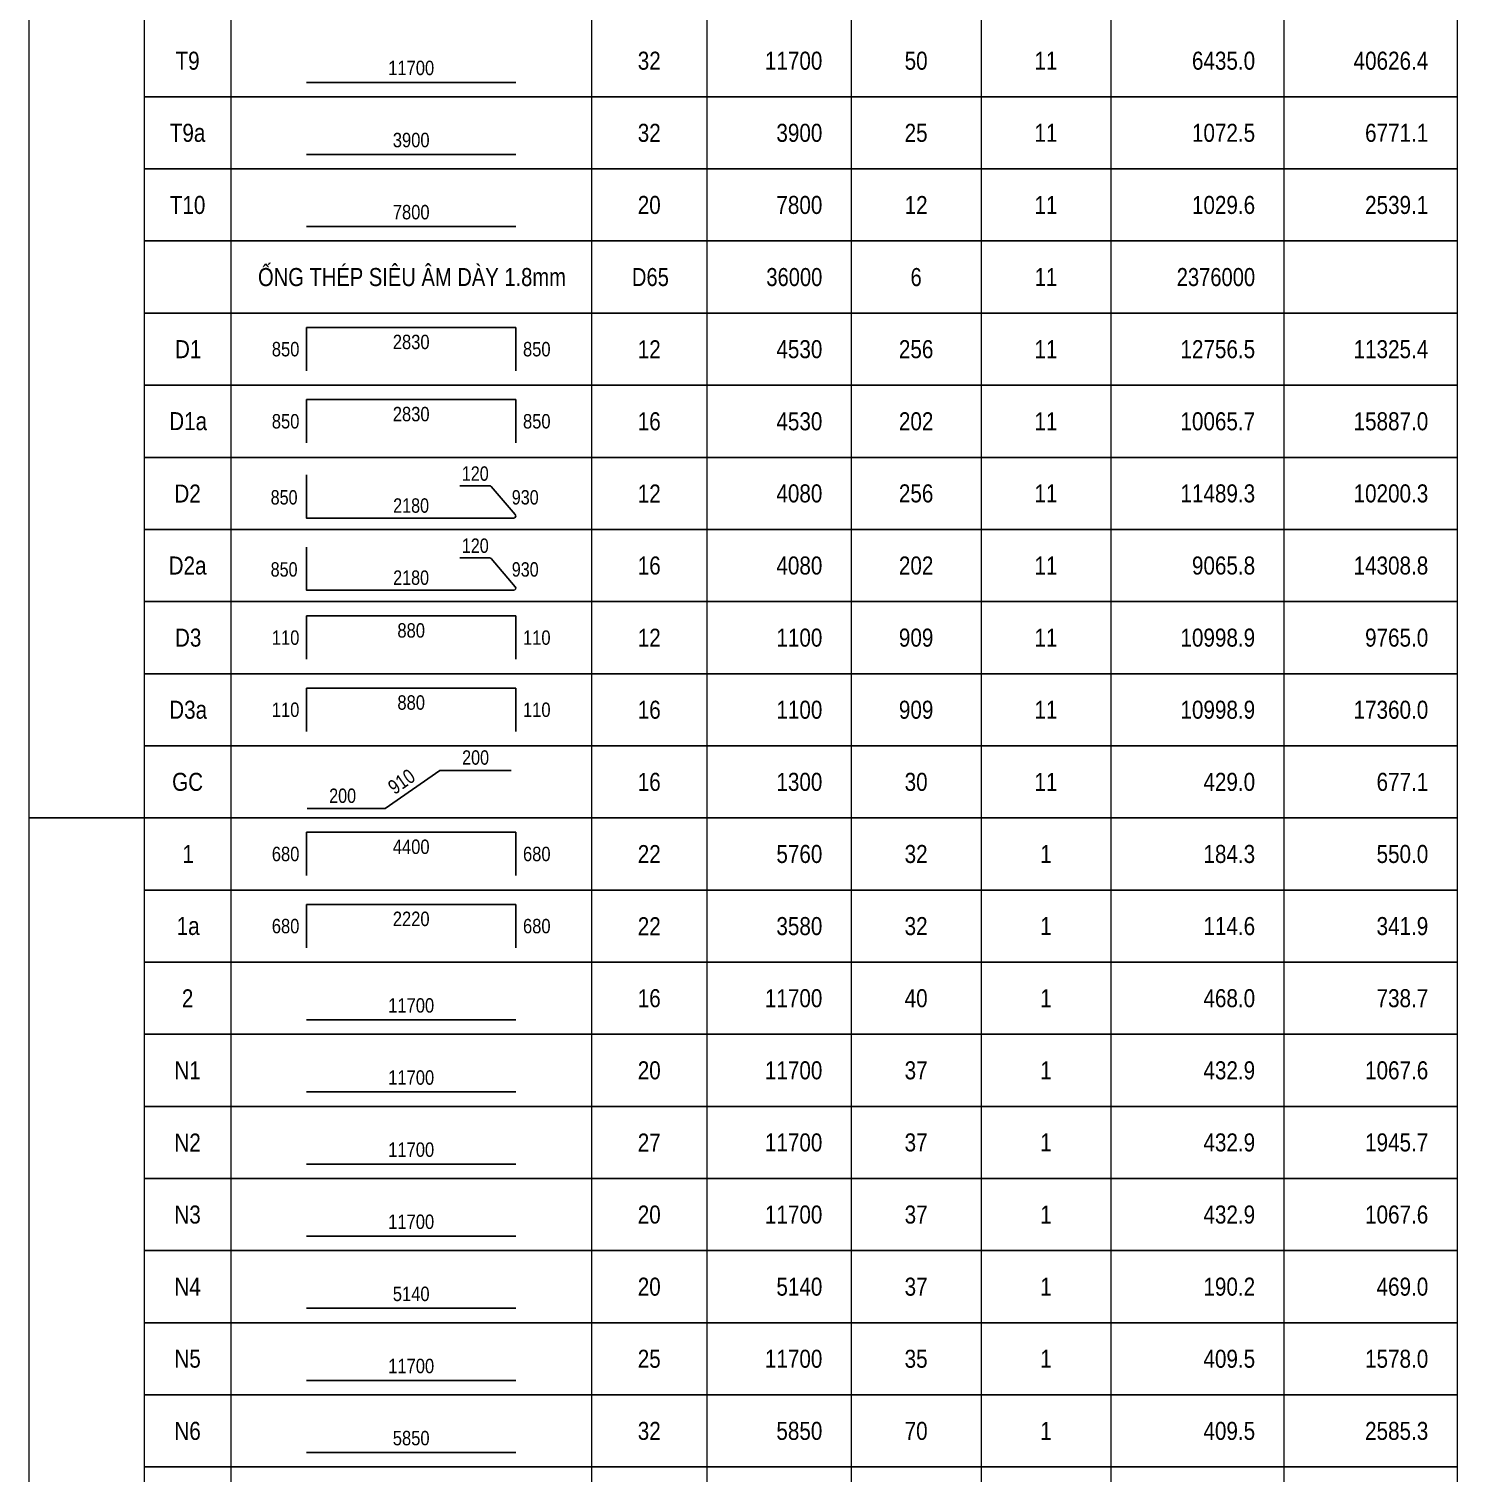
# Model space of a CAD drawing. Header units: millimetres. Extents: x -143483 to 1166745, y -1448440 to -1202244.
# Drawn here: x 486615 to 503115, y -1421448 to -1404759 of the extents above; entities that cross this region are included whole.
import ezdxf
from ezdxf.enums import TextEntityAlignment as Align

# ---------------------------------------------------------------- set-up
doc = ezdxf.new("R2010")
doc.units = ezdxf.units.MM
doc.header["$LTSCALE"] = 30
doc.layers.get('0').update_dxf_attribs({"lineweight": 9})
for name, color, linetype in [('ccu11-Text', 31, 'Continuous'), ('ccu11-Thep', 4, 'Continuous'), ('ccu12-Dai', 6, 'Continuous'), ('ccu12-Manh', 8, 'Continuous'), ('ccu12-Thay', 7, 'Continuous'), ('TEXT', 31, 'Continuous'), ('THEP', 4, 'Continuous')]:
    doc.layers.add(name, color=color, linetype=linetype)
doc.styles.add('Arial Narrow', font='ARIALN.TTF')
doc.styles.add('ccu11_simli', font='vnsimli.shx', dxfattribs={"width": 0.8})
doc.styles.add('ccu12-Arial', font='arial_0.ttf', dxfattribs={"width": 0.8})
doc.styles.add('ROMANS', font='arial_0.ttf', dxfattribs={"width": 0.8})

# ---------------------------------------------------------------- blocks, each defined once
blk = doc.blocks.new('TK_0')
at = {"layer": 'TEXT', "style": 'ROMANS', "width": 0.8}
for tag, p in [('SH', (600, -500)), ('DK', (7000, -500)), ('SL', (10700, -500)), ('SCK', (12500, -500))]:
    blk.add_attdef(tag, text='', height=250, dxfattribs=at).set_placement(p, align=Align.MIDDLE)
for tag, p in [('L', (9400, -500)), ('LA', (15400, -500)), ('KL', (17800, -500))]:
    blk.add_attdef(tag, text='', height=250, dxfattribs=at).set_placement(p, align=Align.MIDDLE_RIGHT)
blk = doc.blocks.new('TK_1')
at = {"layer": 'THEP'}
blk.add_lwpolyline([(2250, -800), (5150, -800)], dxfattribs=at)
at = {"layer": 'TEXT', "style": 'ROMANS', "width": 0.8}
for tag, p in [('SH', (600, -500)), ('DK', (7000, -500)), ('SL', (10700, -500)), ('SCK', (12500, -500))]:
    blk.add_attdef(tag, text='', height=250, dxfattribs=at).set_placement(p, align=Align.MIDDLE)
for tag, p in [('L', (9400, -500)), ('LA', (15400, -500)), ('KL', (17800, -500))]:
    blk.add_attdef(tag, text='', height=250, dxfattribs=at).set_placement(p, align=Align.MIDDLE_RIGHT)
blk.add_attdef('L1', text='', height=200, dxfattribs=at).set_placement((3700, -700), align=Align.CENTER)
blk = doc.blocks.new('TK_3')
at = {"layer": 'THEP'}
for p, q in [((2250, -200), (2250, -800)), ((5150, -200), (5150, -800))]:
    blk.add_line(p, q, dxfattribs=at)
blk.add_lwpolyline([(2250, -200), (5150, -200)], dxfattribs=at)
at = {"layer": 'TEXT', "style": 'ccu11_simli', "width": 0.8}
for tag, p in [('SH', (608, -500)), ('DK', (7000, -500)), ('SL', (10700, -500)), ('SCK', (12500, -500))]:
    blk.add_attdef(tag, text='', height=250, dxfattribs=at).set_placement(p, align=Align.MIDDLE)
for tag, height, p in [('L1', 200, (2150, -500)), ('L', 250, (9400, -500)), ('LA', 250, (15400, -500)), ('KL', 250, (17800, -500))]:
    blk.add_attdef(tag, text='', height=height, dxfattribs=at).set_placement(p, align=Align.MIDDLE_RIGHT)
blk.add_attdef('L2', text='', height=200, dxfattribs=at).set_placement((3700, -300), align=Align.TOP_CENTER)
blk.add_attdef('L3', text='', height=200, dxfattribs=at).set_placement((5250, -500), align=Align.MIDDLE_LEFT)
blk = doc.blocks.new('*U4423')
at = {"layer": 'ccu12-Manh'}
blk.add_line((-7583, 0), (7583, 0), dxfattribs=at)
blk = doc.blocks.new('*U4424')
at = {"color": 0, "linetype": 'ByBlock', "lineweight": -2, "transparency": 16777216}
for p in [(0, 0), (0, -833), (0, -1667), (0, -2500), (0, -3333), (0, -4167), (0, -5000), (0, -5833), (0, -6667), (0, -7500), (0, -8333), (0, -9167), (0, -10000), (0, -10833), (0, -11667), (0, -12500), (0, -13333), (0, -14167), (0, -15000), (0, -15833), (0, -16667), (0, -17500), (0, -18333), (0, -19167), (0, -20000), (0, -20833), (0, -21667), (0, -22500), (0, -23333)]:
    blk.add_blockref('*U4423', p, dxfattribs=at)

msp = doc.modelspace()

# ---------------------------------------------------------------- linework, layer by layer
for p, q in [((486614.99, -1386710.38), (486614.99, -1413877.05)), ((487948.33, -1386710.38), (487948.33, -1413877.05)), ((488948.33, -1386710.38), (488948.33, -1413877.05)), ((493114.99, -1386710.38), (493114.99, -1413877.05)), ((494448.33, -1386710.38), (494448.33, -1413877.05)), ((496114.99, -1386710.38), (496114.99, -1413877.05)), ((497614.99, -1386710.38), (497614.99, -1413877.05)), ((499114.99, -1386710.38), (499114.99, -1413877.05)), ((501114.99, -1386710.38), (501114.99, -1413877.05)), ((503114.99, -1386710.38), (503114.99, -1413877.05)), ((486614.99, -1413877.05), (486614.99, -1438043.71)), ((487948.33, -1413877.05), (487948.33, -1438043.71)), ((488948.33, -1413877.05), (488948.33, -1438043.71)), ((493114.99, -1413877.05), (493114.99, -1438043.71)), ((494448.33, -1413877.05), (494448.33, -1438043.71)), ((496114.99, -1413877.05), (496114.99, -1438043.71)), ((497614.99, -1413877.05), (497614.99, -1438043.71)), ((499114.99, -1413877.05), (499114.99, -1438043.71)), ((501114.99, -1413877.05), (501114.99, -1438043.71)), ((503114.99, -1413877.05), (503114.99, -1438043.71))]:
    msp.add_line(p, q)
at = {"layer": 'ccu11-Thep', "ltscale": 3000, "flags": 128}
for points in [[(491594.68, -1410039.17), (491938.21, -1410039.17, -0.21968107), (491957.24, -1410047.96), (492234.02, -1410372.72, -0.63977293), (492214.99, -1410413.93), (491031.66, -1410413.93), (489823.33, -1410413.93), (489823.33, -1409913.93)], [(491594.68, -1410872.51), (491938.21, -1410872.51, -0.21968107), (491957.24, -1410881.29), (492234.02, -1411206.05, -0.63977293), (492214.99, -1411247.27), (491031.66, -1411247.27), (489823.33, -1411247.27), (489823.33, -1410747.27)]]:
    msp.add_lwpolyline(points, format="xyb", dxfattribs=at)
msp.add_lwpolyline([(489830.42, -1413769.44), (490731.96, -1413769.44), (491363.12, -1413327.75), (492185.88, -1413327.75)], dxfattribs=at)
at = {"layer": 'ccu12-Manh'}
for p, q in [((487948.33, -1405543.71), (503114.99, -1405543.71)), ((487948.33, -1405543.71), (503114.99, -1405543.71)), ((487948.33, -1406377.05), (503114.99, -1406377.05)), ((487948.33, -1407210.38), (503114.99, -1407210.38)), ((487948.33, -1408043.71), (503114.99, -1408043.71)), ((487948.33, -1408877.05), (503114.99, -1408877.05)), ((487948.33, -1409710.38), (503114.99, -1409710.38)), ((487948.33, -1410543.71), (503114.99, -1410543.71)), ((487948.33, -1411377.05), (503114.99, -1411377.05)), ((487948.33, -1412210.38), (503114.99, -1412210.38)), ((487948.33, -1412210.38), (503114.99, -1412210.38)), ((487948.33, -1413043.71), (503114.99, -1413043.71)), ((487948.33, -1413043.71), (503114.99, -1413043.71)), ((496114.99, -1413043.71), (497614.99, -1413043.71)), ((486614.99, -1413877.05), (503114.99, -1413877.05))]:
    msp.add_line(p, q, dxfattribs=at)
at = {"layer": 'ccu12-Thay'}
msp.add_line((486614.99, -1413877.05), (503114.99, -1413877.05), dxfattribs=at)

# ---------------------------------------------------------------- block references
at = {"ltscale": 0.2}
ref = msp.add_blockref('TK_0', (487948.33, -1409710.38), dxfattribs=dict(at, xscale=0.833333338333486, yscale=0.833333338333486, zscale=0.833333338333486))
ref.add_attrib('SH', 'D2', dxfattribs={"layer": 'TEXT', "color": 1, "ltscale": 0.2, "height": 208.333, "style": 'Arial Narrow'}).set_placement((488448.33, -1410127.05), align=Align.MIDDLE)
ref.add_attrib('DK', '12', dxfattribs={"layer": 'TEXT', "color": 1, "ltscale": 0.2, "height": 208.333, "style": 'Arial Narrow'}).set_placement((493781.66, -1410127.05), align=Align.MIDDLE)
ref.add_attrib('L', '4080', dxfattribs={"layer": 'TEXT', "ltscale": 0.2, "height": 208.333, "style": 'Arial Narrow'}).set_placement((495781.66, -1410127.05), align=Align.MIDDLE_RIGHT)
ref.add_attrib('SL', '256', dxfattribs={"layer": 'TEXT', "color": 1, "ltscale": 0.2, "height": 208.333, "style": 'Arial Narrow'}).set_placement((496864.99, -1410127.05), align=Align.MIDDLE)
ref.add_attrib('SCK', '11', dxfattribs={"layer": 'TEXT', "color": 1, "ltscale": 0.2, "height": 208.333, "style": 'Arial Narrow'}).set_placement((498364.99, -1410127.05), align=Align.MIDDLE)
ref.add_attrib('LA', '11489.3', dxfattribs={"layer": 'TEXT', "ltscale": 0.2, "height": 208.333, "style": 'Arial Narrow'}).set_placement((500781.66, -1410127.05), align=Align.MIDDLE_RIGHT)
ref.add_attrib('KL', '10200.3', dxfattribs={"layer": 'TEXT', "ltscale": 0.2, "height": 208.333, "style": 'Arial Narrow'}).set_placement((502781.66, -1410127.05), align=Align.MIDDLE_RIGHT)
ref = msp.add_blockref('TK_0', (487948.33, -1410543.71), dxfattribs=dict(at, xscale=0.833333338333486, yscale=0.833333338333486, zscale=0.833333338333486))
ref.add_attrib('SH', 'D2a', dxfattribs={"layer": 'TEXT', "color": 1, "ltscale": 0.2, "height": 208.333, "style": 'Arial Narrow'}).set_placement((488448.33, -1410960.38), align=Align.MIDDLE)
ref.add_attrib('DK', '16', dxfattribs={"layer": 'TEXT', "color": 1, "ltscale": 0.2, "height": 208.333, "style": 'Arial Narrow'}).set_placement((493781.66, -1410960.38), align=Align.MIDDLE)
ref.add_attrib('L', '4080', dxfattribs={"layer": 'TEXT', "ltscale": 0.2, "height": 208.333, "style": 'Arial Narrow'}).set_placement((495781.66, -1410960.38), align=Align.MIDDLE_RIGHT)
ref.add_attrib('SL', '202', dxfattribs={"layer": 'TEXT', "color": 1, "ltscale": 0.2, "height": 208.333, "style": 'Arial Narrow'}).set_placement((496864.99, -1410960.38), align=Align.MIDDLE)
ref.add_attrib('SCK', '11', dxfattribs={"layer": 'TEXT', "color": 1, "ltscale": 0.2, "height": 208.333, "style": 'Arial Narrow'}).set_placement((498364.99, -1410960.38), align=Align.MIDDLE)
ref.add_attrib('LA', '9065.8', dxfattribs={"layer": 'TEXT', "ltscale": 0.2, "height": 208.333, "style": 'Arial Narrow'}).set_placement((500781.66, -1410960.38), align=Align.MIDDLE_RIGHT)
ref.add_attrib('KL', '14308.8', dxfattribs={"layer": 'TEXT', "ltscale": 0.2, "height": 208.333, "style": 'Arial Narrow'}).set_placement((502781.66, -1410960.38), align=Align.MIDDLE_RIGHT)
ref = msp.add_blockref('TK_0', (487948.33, -1413043.71), dxfattribs=dict(at, xscale=0.833333338333486, yscale=0.833333338333486, zscale=0.833333338333486))
ref.add_attrib('SH', 'GC', dxfattribs={"layer": 'TEXT', "color": 1, "ltscale": 0.2, "height": 208.333, "style": 'Arial Narrow'}).set_placement((488448.33, -1413460.38), align=Align.MIDDLE)
ref.add_attrib('DK', '16', dxfattribs={"layer": 'TEXT', "color": 1, "ltscale": 0.2, "height": 208.333, "style": 'Arial Narrow'}).set_placement((493781.66, -1413460.38), align=Align.MIDDLE)
ref.add_attrib('L', '1300', dxfattribs={"layer": 'TEXT', "ltscale": 0.2, "height": 208.333, "style": 'Arial Narrow'}).set_placement((495781.66, -1413460.38), align=Align.MIDDLE_RIGHT)
ref.add_attrib('SL', '30', dxfattribs={"layer": 'TEXT', "color": 1, "ltscale": 0.2, "height": 208.333, "style": 'Arial Narrow'}).set_placement((496864.99, -1413460.38), align=Align.MIDDLE)
ref.add_attrib('SCK', '11', dxfattribs={"layer": 'TEXT', "color": 1, "ltscale": 0.2, "height": 208.333, "style": 'Arial Narrow'}).set_placement((498364.99, -1413460.38), align=Align.MIDDLE)
ref.add_attrib('LA', '429.0', dxfattribs={"layer": 'TEXT', "ltscale": 0.2, "height": 208.333, "style": 'Arial Narrow'}).set_placement((500781.66, -1413460.38), align=Align.MIDDLE_RIGHT)
ref.add_attrib('KL', '677.1', dxfattribs={"layer": 'TEXT', "ltscale": 0.2, "height": 208.333, "style": 'Arial Narrow'}).set_placement((502781.66, -1413460.38), align=Align.MIDDLE_RIGHT)
msp.add_blockref('*U4424', (495531.66, -1414710.38))
at = {"layer": 'ccu12-Dai', "ltscale": 10000}
ref = msp.add_blockref('TK_1', (487948.33, -1404710.38), dxfattribs=dict(at, xscale=0.833333338333486, yscale=0.833333338333486, zscale=0.833333338333486))
ref.add_attrib('SH', 'T9', dxfattribs={"layer": 'TEXT', "color": 1, "ltscale": 10000, "height": 208.333, "style": 'Arial Narrow'}).set_placement((488448.33, -1405127.05), align=Align.MIDDLE)
ref.add_attrib('DK', '32', dxfattribs={"layer": 'TEXT', "color": 1, "ltscale": 10000, "height": 208.333, "style": 'Arial Narrow'}).set_placement((493781.66, -1405127.05), align=Align.MIDDLE)
ref.add_attrib('L', '11700', dxfattribs={"layer": 'TEXT', "ltscale": 10000, "height": 208.333, "style": 'Arial Narrow'}).set_placement((495781.66, -1405127.05), align=Align.MIDDLE_RIGHT)
ref.add_attrib('SL', '50', dxfattribs={"layer": 'TEXT', "color": 1, "ltscale": 10000, "height": 208.333, "style": 'Arial Narrow'}).set_placement((496864.99, -1405127.05), align=Align.MIDDLE)
ref.add_attrib('SCK', '11', dxfattribs={"layer": 'TEXT', "color": 1, "ltscale": 10000, "height": 208.333, "style": 'Arial Narrow'}).set_placement((498364.99, -1405127.05), align=Align.MIDDLE)
ref.add_attrib('LA', '6435.0', dxfattribs={"layer": 'TEXT', "ltscale": 10000, "height": 208.333, "style": 'Arial Narrow'}).set_placement((500781.66, -1405127.05), align=Align.MIDDLE_RIGHT)
ref.add_attrib('KL', '40626.4', dxfattribs={"layer": 'TEXT', "ltscale": 10000, "height": 208.333, "style": 'Arial Narrow'}).set_placement((502781.66, -1405127.05), align=Align.MIDDLE_RIGHT)
ref.add_attrib('L1', '11700', dxfattribs={"layer": 'TEXT', "ltscale": 10000, "height": 166.667, "style": 'Arial Narrow'}).set_placement((491031.66, -1405293.71), align=Align.CENTER)
ref = msp.add_blockref('TK_1', (487948.33, -1405543.71), dxfattribs=dict(at, xscale=0.833333338333486, yscale=0.833333338333486, zscale=0.833333338333486))
ref.add_attrib('SH', 'T9a', dxfattribs={"layer": 'TEXT', "color": 1, "ltscale": 10000, "height": 208.333, "style": 'Arial Narrow'}).set_placement((488448.33, -1405960.38), align=Align.MIDDLE)
ref.add_attrib('DK', '32', dxfattribs={"layer": 'TEXT', "color": 1, "ltscale": 10000, "height": 208.333, "style": 'Arial Narrow'}).set_placement((493781.66, -1405960.38), align=Align.MIDDLE)
ref.add_attrib('L', '3900', dxfattribs={"layer": 'TEXT', "ltscale": 10000, "height": 208.333, "style": 'Arial Narrow'}).set_placement((495781.66, -1405960.38), align=Align.MIDDLE_RIGHT)
ref.add_attrib('SL', '25', dxfattribs={"layer": 'TEXT', "color": 1, "ltscale": 10000, "height": 208.333, "style": 'Arial Narrow'}).set_placement((496864.99, -1405960.38), align=Align.MIDDLE)
ref.add_attrib('SCK', '11', dxfattribs={"layer": 'TEXT', "color": 1, "ltscale": 10000, "height": 208.333, "style": 'Arial Narrow'}).set_placement((498364.99, -1405960.38), align=Align.MIDDLE)
ref.add_attrib('LA', '1072.5', dxfattribs={"layer": 'TEXT', "ltscale": 10000, "height": 208.333, "style": 'Arial Narrow'}).set_placement((500781.66, -1405960.38), align=Align.MIDDLE_RIGHT)
ref.add_attrib('KL', '6771.1', dxfattribs={"layer": 'TEXT', "ltscale": 10000, "height": 208.333, "style": 'Arial Narrow'}).set_placement((502781.66, -1405960.38), align=Align.MIDDLE_RIGHT)
ref.add_attrib('L1', '3900', dxfattribs={"layer": 'TEXT', "ltscale": 10000, "height": 166.667, "style": 'Arial Narrow'}).set_placement((491031.66, -1406127.05), align=Align.CENTER)
ref = msp.add_blockref('TK_1', (487948.33, -1406377.05), dxfattribs=dict(at, xscale=0.833333338333486, yscale=0.833333338333486, zscale=0.833333338333486))
ref.add_attrib('SH', 'T10', dxfattribs={"layer": 'TEXT', "color": 1, "ltscale": 10000, "height": 208.333, "style": 'Arial Narrow'}).set_placement((488448.33, -1406793.71), align=Align.MIDDLE)
ref.add_attrib('DK', '20', dxfattribs={"layer": 'TEXT', "color": 1, "ltscale": 10000, "height": 208.333, "style": 'Arial Narrow'}).set_placement((493781.66, -1406793.71), align=Align.MIDDLE)
ref.add_attrib('L', '7800', dxfattribs={"layer": 'TEXT', "ltscale": 10000, "height": 208.333, "style": 'Arial Narrow'}).set_placement((495781.66, -1406793.71), align=Align.MIDDLE_RIGHT)
ref.add_attrib('SL', '12', dxfattribs={"layer": 'TEXT', "color": 1, "ltscale": 10000, "height": 208.333, "style": 'Arial Narrow'}).set_placement((496864.99, -1406793.71), align=Align.MIDDLE)
ref.add_attrib('SCK', '11', dxfattribs={"layer": 'TEXT', "color": 1, "ltscale": 10000, "height": 208.333, "style": 'Arial Narrow'}).set_placement((498364.99, -1406793.71), align=Align.MIDDLE)
ref.add_attrib('LA', '1029.6', dxfattribs={"layer": 'TEXT', "ltscale": 10000, "height": 208.333, "style": 'Arial Narrow'}).set_placement((500781.66, -1406793.71), align=Align.MIDDLE_RIGHT)
ref.add_attrib('KL', '2539.1', dxfattribs={"layer": 'TEXT', "ltscale": 10000, "height": 208.333, "style": 'Arial Narrow'}).set_placement((502781.66, -1406793.71), align=Align.MIDDLE_RIGHT)
ref.add_attrib('L1', '7800', dxfattribs={"layer": 'TEXT', "ltscale": 10000, "height": 166.667, "style": 'Arial Narrow'}).set_placement((491031.66, -1406960.38), align=Align.CENTER)
ref = msp.add_blockref('TK_3', (487948.33, -1408043.71), dxfattribs=dict(at, xscale=0.833333338333486, yscale=0.833333338333486, zscale=0.833333338333486))
ref.add_attrib('SH', 'D1', dxfattribs={"layer": 'TEXT', "color": 1, "ltscale": 10000, "height": 208.333, "style": 'Arial Narrow'}).set_placement((488454.99, -1408460.38), align=Align.MIDDLE)
ref.add_attrib('DK', '12', dxfattribs={"layer": 'TEXT', "color": 1, "ltscale": 10000, "height": 208.333, "style": 'Arial Narrow'}).set_placement((493781.66, -1408460.38), align=Align.MIDDLE)
ref.add_attrib('L', '4530', dxfattribs={"layer": 'TEXT', "ltscale": 10000, "height": 208.333, "style": 'Arial Narrow'}).set_placement((495781.66, -1408460.38), align=Align.MIDDLE_RIGHT)
ref.add_attrib('SL', '256', dxfattribs={"layer": 'TEXT', "color": 1, "ltscale": 10000, "height": 208.333, "style": 'Arial Narrow'}).set_placement((496864.99, -1408460.38), align=Align.MIDDLE)
ref.add_attrib('SCK', '11', dxfattribs={"layer": 'TEXT', "color": 1, "ltscale": 10000, "height": 208.333, "style": 'Arial Narrow'}).set_placement((498364.99, -1408460.38), align=Align.MIDDLE)
ref.add_attrib('LA', '12756.5', dxfattribs={"layer": 'TEXT', "ltscale": 10000, "height": 208.333, "style": 'Arial Narrow'}).set_placement((500781.66, -1408460.38), align=Align.MIDDLE_RIGHT)
ref.add_attrib('KL', '11325.4', dxfattribs={"layer": 'TEXT', "ltscale": 10000, "height": 208.333, "style": 'Arial Narrow'}).set_placement((502781.66, -1408460.38), align=Align.MIDDLE_RIGHT)
ref.add_attrib('L1', '850', dxfattribs={"layer": 'TEXT', "ltscale": 10000, "height": 166.667, "style": 'Arial Narrow'}).set_placement((489739.99, -1408460.38), align=Align.MIDDLE_RIGHT)
ref.add_attrib('L2', '2830', dxfattribs={"layer": 'TEXT', "ltscale": 10000, "height": 166.667, "style": 'Arial Narrow'}).set_placement((491031.66, -1408293.71), align=Align.TOP_CENTER)
ref.add_attrib('L3', '850', dxfattribs={"layer": 'TEXT', "ltscale": 10000, "height": 166.667, "style": 'Arial Narrow'}).set_placement((492323.33, -1408460.38), align=Align.MIDDLE_LEFT)
ref = msp.add_blockref('TK_3', (487948.33, -1408877.05), dxfattribs=dict(at, xscale=0.833333338333486, yscale=0.833333338333486, zscale=0.833333338333486))
ref.add_attrib('SH', 'D1a', dxfattribs={"layer": 'TEXT', "color": 1, "ltscale": 10000, "height": 208.333, "style": 'Arial Narrow'}).set_placement((488454.99, -1409293.71), align=Align.MIDDLE)
ref.add_attrib('DK', '16', dxfattribs={"layer": 'TEXT', "color": 1, "ltscale": 10000, "height": 208.333, "style": 'Arial Narrow'}).set_placement((493781.66, -1409293.71), align=Align.MIDDLE)
ref.add_attrib('L', '4530', dxfattribs={"layer": 'TEXT', "ltscale": 10000, "height": 208.333, "style": 'Arial Narrow'}).set_placement((495781.66, -1409293.71), align=Align.MIDDLE_RIGHT)
ref.add_attrib('SL', '202', dxfattribs={"layer": 'TEXT', "color": 1, "ltscale": 10000, "height": 208.333, "style": 'Arial Narrow'}).set_placement((496864.99, -1409293.71), align=Align.MIDDLE)
ref.add_attrib('SCK', '11', dxfattribs={"layer": 'TEXT', "color": 1, "ltscale": 10000, "height": 208.333, "style": 'Arial Narrow'}).set_placement((498364.99, -1409293.71), align=Align.MIDDLE)
ref.add_attrib('LA', '10065.7', dxfattribs={"layer": 'TEXT', "ltscale": 10000, "height": 208.333, "style": 'Arial Narrow'}).set_placement((500781.66, -1409293.71), align=Align.MIDDLE_RIGHT)
ref.add_attrib('KL', '15887.0', dxfattribs={"layer": 'TEXT', "ltscale": 10000, "height": 208.333, "style": 'Arial Narrow'}).set_placement((502781.66, -1409293.71), align=Align.MIDDLE_RIGHT)
ref.add_attrib('L1', '850', dxfattribs={"layer": 'TEXT', "ltscale": 10000, "height": 166.667, "style": 'Arial Narrow'}).set_placement((489739.99, -1409293.71), align=Align.MIDDLE_RIGHT)
ref.add_attrib('L2', '2830', dxfattribs={"layer": 'TEXT', "ltscale": 10000, "height": 166.667, "style": 'Arial Narrow'}).set_placement((491031.66, -1409127.05), align=Align.TOP_CENTER)
ref.add_attrib('L3', '850', dxfattribs={"layer": 'TEXT', "ltscale": 10000, "height": 166.667, "style": 'Arial Narrow'}).set_placement((492323.33, -1409293.71), align=Align.MIDDLE_LEFT)
ref = msp.add_blockref('TK_3', (487948.33, -1411377.05), dxfattribs=dict(at, xscale=0.833333338333486, yscale=0.833333338333486, zscale=0.833333338333486))
ref.add_attrib('SH', 'D3', dxfattribs={"layer": 'TEXT', "color": 1, "ltscale": 10000, "height": 208.333, "style": 'Arial Narrow'}).set_placement((488454.99, -1411793.71), align=Align.MIDDLE)
ref.add_attrib('DK', '12', dxfattribs={"layer": 'TEXT', "color": 1, "ltscale": 10000, "height": 208.333, "style": 'Arial Narrow'}).set_placement((493781.66, -1411793.71), align=Align.MIDDLE)
ref.add_attrib('L', '1100', dxfattribs={"layer": 'TEXT', "ltscale": 10000, "height": 208.333, "style": 'Arial Narrow'}).set_placement((495781.66, -1411793.71), align=Align.MIDDLE_RIGHT)
ref.add_attrib('SL', '909', dxfattribs={"layer": 'TEXT', "color": 1, "ltscale": 10000, "height": 208.333, "style": 'Arial Narrow'}).set_placement((496864.99, -1411793.71), align=Align.MIDDLE)
ref.add_attrib('SCK', '11', dxfattribs={"layer": 'TEXT', "color": 1, "ltscale": 10000, "height": 208.333, "style": 'Arial Narrow'}).set_placement((498364.99, -1411793.71), align=Align.MIDDLE)
ref.add_attrib('LA', '10998.9', dxfattribs={"layer": 'TEXT', "ltscale": 10000, "height": 208.333, "style": 'Arial Narrow'}).set_placement((500781.66, -1411793.71), align=Align.MIDDLE_RIGHT)
ref.add_attrib('KL', '9765.0', dxfattribs={"layer": 'TEXT', "ltscale": 10000, "height": 208.333, "style": 'Arial Narrow'}).set_placement((502781.66, -1411793.71), align=Align.MIDDLE_RIGHT)
ref.add_attrib('L1', '110', dxfattribs={"layer": 'TEXT', "ltscale": 10000, "height": 166.667, "style": 'Arial Narrow'}).set_placement((489739.99, -1411793.71), align=Align.MIDDLE_RIGHT)
ref.add_attrib('L2', '880', dxfattribs={"layer": 'TEXT', "ltscale": 10000, "height": 166.667, "style": 'Arial Narrow'}).set_placement((491031.66, -1411627.05), align=Align.TOP_CENTER)
ref.add_attrib('L3', '110', dxfattribs={"layer": 'TEXT', "ltscale": 10000, "height": 166.667, "style": 'Arial Narrow'}).set_placement((492323.33, -1411793.71), align=Align.MIDDLE_LEFT)
ref = msp.add_blockref('TK_3', (487948.33, -1412210.38), dxfattribs=dict(at, xscale=0.833333338333486, yscale=0.833333338333486, zscale=0.833333338333486))
ref.add_attrib('SH', 'D3a', dxfattribs={"layer": 'TEXT', "color": 1, "ltscale": 10000, "height": 208.333, "style": 'Arial Narrow'}).set_placement((488454.99, -1412627.05), align=Align.MIDDLE)
ref.add_attrib('DK', '16', dxfattribs={"layer": 'TEXT', "color": 1, "ltscale": 10000, "height": 208.333, "style": 'Arial Narrow'}).set_placement((493781.66, -1412627.05), align=Align.MIDDLE)
ref.add_attrib('L', '1100', dxfattribs={"layer": 'TEXT', "ltscale": 10000, "height": 208.333, "style": 'Arial Narrow'}).set_placement((495781.66, -1412627.05), align=Align.MIDDLE_RIGHT)
ref.add_attrib('SL', '909', dxfattribs={"layer": 'TEXT', "color": 1, "ltscale": 10000, "height": 208.333, "style": 'Arial Narrow'}).set_placement((496864.99, -1412627.05), align=Align.MIDDLE)
ref.add_attrib('SCK', '11', dxfattribs={"layer": 'TEXT', "color": 1, "ltscale": 10000, "height": 208.333, "style": 'Arial Narrow'}).set_placement((498364.99, -1412627.05), align=Align.MIDDLE)
ref.add_attrib('LA', '10998.9', dxfattribs={"layer": 'TEXT', "ltscale": 10000, "height": 208.333, "style": 'Arial Narrow'}).set_placement((500781.66, -1412627.05), align=Align.MIDDLE_RIGHT)
ref.add_attrib('KL', '17360.0', dxfattribs={"layer": 'TEXT', "ltscale": 10000, "height": 208.333, "style": 'Arial Narrow'}).set_placement((502781.66, -1412627.05), align=Align.MIDDLE_RIGHT)
ref.add_attrib('L1', '110', dxfattribs={"layer": 'TEXT', "ltscale": 10000, "height": 166.667, "style": 'Arial Narrow'}).set_placement((489739.99, -1412627.05), align=Align.MIDDLE_RIGHT)
ref.add_attrib('L2', '880', dxfattribs={"layer": 'TEXT', "ltscale": 10000, "height": 166.667, "style": 'Arial Narrow'}).set_placement((491031.66, -1412460.38), align=Align.TOP_CENTER)
ref.add_attrib('L3', '110', dxfattribs={"layer": 'TEXT', "ltscale": 10000, "height": 166.667, "style": 'Arial Narrow'}).set_placement((492323.33, -1412627.05), align=Align.MIDDLE_LEFT)
ref = msp.add_blockref('TK_3', (487948.33, -1413877.05), dxfattribs=dict(at, xscale=0.833333338333486, yscale=0.833333338333486, zscale=0.833333338333486))
ref.add_attrib('SH', '1', dxfattribs={"layer": 'TEXT', "color": 1, "ltscale": 10000, "height": 208.33, "style": 'Arial Narrow'}).set_placement((488454.99, -1414293.71), align=Align.MIDDLE)
ref.add_attrib('DK', '22', dxfattribs={"layer": 'TEXT', "color": 1, "ltscale": 10000, "height": 208.333, "style": 'Arial Narrow'}).set_placement((493781.66, -1414293.71), align=Align.MIDDLE)
ref.add_attrib('L', '5760', dxfattribs={"layer": 'TEXT', "ltscale": 10000, "height": 208.333, "style": 'Arial Narrow'}).set_placement((495781.66, -1414293.71), align=Align.MIDDLE_RIGHT)
ref.add_attrib('SL', '32', dxfattribs={"layer": 'TEXT', "color": 1, "ltscale": 10000, "height": 208.333, "style": 'Arial Narrow'}).set_placement((496864.99, -1414293.71), align=Align.MIDDLE)
ref.add_attrib('SCK', '1', dxfattribs={"layer": 'TEXT', "color": 1, "ltscale": 10000, "height": 208.33, "style": 'Arial Narrow'}).set_placement((498364.99, -1414293.71), align=Align.MIDDLE)
ref.add_attrib('LA', '184.3', dxfattribs={"layer": 'TEXT', "ltscale": 10000, "height": 208.333, "style": 'Arial Narrow'}).set_placement((500781.66, -1414293.71), align=Align.MIDDLE_RIGHT)
ref.add_attrib('KL', '550.0', dxfattribs={"layer": 'TEXT', "ltscale": 10000, "height": 208.333, "style": 'Arial Narrow'}).set_placement((502781.66, -1414293.71), align=Align.MIDDLE_RIGHT)
ref.add_attrib('L1', '680', dxfattribs={"layer": 'TEXT', "ltscale": 10000, "height": 166.667, "style": 'Arial Narrow'}).set_placement((489739.99, -1414293.71), align=Align.MIDDLE_RIGHT)
ref.add_attrib('L2', '4400', dxfattribs={"layer": 'TEXT', "ltscale": 10000, "height": 166.667, "style": 'Arial Narrow'}).set_placement((491031.66, -1414127.05), align=Align.TOP_CENTER)
ref.add_attrib('L3', '680', dxfattribs={"layer": 'TEXT', "ltscale": 10000, "height": 166.667, "style": 'Arial Narrow'}).set_placement((492323.33, -1414293.71), align=Align.MIDDLE_LEFT)
ref = msp.add_blockref('TK_3', (487948.33, -1414710.38), dxfattribs=dict(at, xscale=0.833333338333486, yscale=0.833333338333486, zscale=0.833333338333486))
ref.add_attrib('SH', '1a', dxfattribs={"layer": 'TEXT', "color": 1, "ltscale": 10000, "height": 208.333, "style": 'Arial Narrow'}).set_placement((488454.99, -1415127.05), align=Align.MIDDLE)
ref.add_attrib('DK', '22', dxfattribs={"layer": 'TEXT', "color": 1, "ltscale": 10000, "height": 208.333, "style": 'Arial Narrow'}).set_placement((493781.66, -1415127.05), align=Align.MIDDLE)
ref.add_attrib('L', '3580', dxfattribs={"layer": 'TEXT', "ltscale": 10000, "height": 208.333, "style": 'Arial Narrow'}).set_placement((495781.66, -1415127.05), align=Align.MIDDLE_RIGHT)
ref.add_attrib('SL', '32', dxfattribs={"layer": 'TEXT', "color": 1, "ltscale": 10000, "height": 208.333, "style": 'Arial Narrow'}).set_placement((496864.99, -1415127.05), align=Align.MIDDLE)
ref.add_attrib('SCK', '1', dxfattribs={"layer": 'TEXT', "color": 1, "ltscale": 10000, "height": 208.33, "style": 'Arial Narrow'}).set_placement((498364.99, -1415127.05), align=Align.MIDDLE)
ref.add_attrib('LA', '114.6', dxfattribs={"layer": 'TEXT', "ltscale": 10000, "height": 208.333, "style": 'Arial Narrow'}).set_placement((500781.66, -1415127.05), align=Align.MIDDLE_RIGHT)
ref.add_attrib('KL', '341.9', dxfattribs={"layer": 'TEXT', "ltscale": 10000, "height": 208.333, "style": 'Arial Narrow'}).set_placement((502781.66, -1415127.05), align=Align.MIDDLE_RIGHT)
ref.add_attrib('L1', '680', dxfattribs={"layer": 'TEXT', "ltscale": 10000, "height": 166.667, "style": 'Arial Narrow'}).set_placement((489739.99, -1415127.05), align=Align.MIDDLE_RIGHT)
ref.add_attrib('L2', '2220', dxfattribs={"layer": 'TEXT', "ltscale": 10000, "height": 166.667, "style": 'Arial Narrow'}).set_placement((491031.66, -1414960.38), align=Align.TOP_CENTER)
ref.add_attrib('L3', '680', dxfattribs={"layer": 'TEXT', "ltscale": 10000, "height": 166.667, "style": 'Arial Narrow'}).set_placement((492323.33, -1415127.05), align=Align.MIDDLE_LEFT)
ref = msp.add_blockref('TK_1', (487948.33, -1415543.71), dxfattribs=dict(at, xscale=0.833333338333486, yscale=0.833333338333486, zscale=0.833333338333486))
ref.add_attrib('SH', '2', dxfattribs={"layer": 'TEXT', "color": 1, "ltscale": 10000, "height": 208.33, "style": 'Arial Narrow'}).set_placement((488448.33, -1415960.38), align=Align.MIDDLE)
ref.add_attrib('DK', '16', dxfattribs={"layer": 'TEXT', "color": 1, "ltscale": 10000, "height": 208.333, "style": 'Arial Narrow'}).set_placement((493781.66, -1415960.38), align=Align.MIDDLE)
ref.add_attrib('L', '11700', dxfattribs={"layer": 'TEXT', "ltscale": 10000, "height": 208.333, "style": 'Arial Narrow'}).set_placement((495781.66, -1415960.38), align=Align.MIDDLE_RIGHT)
ref.add_attrib('SL', '40', dxfattribs={"layer": 'TEXT', "color": 1, "ltscale": 10000, "height": 208.333, "style": 'Arial Narrow'}).set_placement((496864.99, -1415960.38), align=Align.MIDDLE)
ref.add_attrib('SCK', '1', dxfattribs={"layer": 'TEXT', "color": 1, "ltscale": 10000, "height": 208.33, "style": 'Arial Narrow'}).set_placement((498364.99, -1415960.38), align=Align.MIDDLE)
ref.add_attrib('LA', '468.0', dxfattribs={"layer": 'TEXT', "ltscale": 10000, "height": 208.333, "style": 'Arial Narrow'}).set_placement((500781.66, -1415960.38), align=Align.MIDDLE_RIGHT)
ref.add_attrib('KL', '738.7', dxfattribs={"layer": 'TEXT', "ltscale": 10000, "height": 208.333, "style": 'Arial Narrow'}).set_placement((502781.66, -1415960.38), align=Align.MIDDLE_RIGHT)
ref.add_attrib('L1', '11700', dxfattribs={"layer": 'TEXT', "ltscale": 10000, "height": 166.667, "style": 'Arial Narrow'}).set_placement((491031.66, -1416127.05), align=Align.CENTER)
ref = msp.add_blockref('TK_1', (487948.33, -1416377.05), dxfattribs=dict(at, xscale=0.833333338333486, yscale=0.833333338333486, zscale=0.833333338333486))
ref.add_attrib('SH', 'N1', dxfattribs={"layer": 'TEXT', "color": 1, "ltscale": 10000, "height": 208.333, "style": 'Arial Narrow'}).set_placement((488448.33, -1416793.71), align=Align.MIDDLE)
ref.add_attrib('DK', '20', dxfattribs={"layer": 'TEXT', "color": 1, "ltscale": 10000, "height": 208.333, "style": 'Arial Narrow'}).set_placement((493781.66, -1416793.71), align=Align.MIDDLE)
ref.add_attrib('L', '11700', dxfattribs={"layer": 'TEXT', "ltscale": 10000, "height": 208.333, "style": 'Arial Narrow'}).set_placement((495781.66, -1416793.71), align=Align.MIDDLE_RIGHT)
ref.add_attrib('SL', '37', dxfattribs={"layer": 'TEXT', "color": 1, "ltscale": 10000, "height": 208.333, "style": 'Arial Narrow'}).set_placement((496864.99, -1416793.71), align=Align.MIDDLE)
ref.add_attrib('SCK', '1', dxfattribs={"layer": 'TEXT', "color": 1, "ltscale": 10000, "height": 208.33, "style": 'Arial Narrow'}).set_placement((498364.99, -1416793.71), align=Align.MIDDLE)
ref.add_attrib('LA', '432.9', dxfattribs={"layer": 'TEXT', "ltscale": 10000, "height": 208.333, "style": 'Arial Narrow'}).set_placement((500781.66, -1416793.71), align=Align.MIDDLE_RIGHT)
ref.add_attrib('KL', '1067.6', dxfattribs={"layer": 'TEXT', "ltscale": 10000, "height": 208.333, "style": 'Arial Narrow'}).set_placement((502781.66, -1416793.71), align=Align.MIDDLE_RIGHT)
ref.add_attrib('L1', '11700', dxfattribs={"layer": 'TEXT', "ltscale": 10000, "height": 166.667, "style": 'Arial Narrow'}).set_placement((491031.66, -1416960.38), align=Align.CENTER)
ref = msp.add_blockref('TK_1', (487948.33, -1417210.38), dxfattribs=dict(at, xscale=0.833333338333486, yscale=0.833333338333486, zscale=0.833333338333486))
ref.add_attrib('SH', 'N2', dxfattribs={"layer": 'TEXT', "color": 1, "ltscale": 10000, "height": 208.333, "style": 'Arial Narrow'}).set_placement((488448.33, -1417627.05), align=Align.MIDDLE)
ref.add_attrib('DK', '27', dxfattribs={"layer": 'TEXT', "color": 1, "ltscale": 10000, "height": 208.333, "style": 'Arial Narrow'}).set_placement((493781.66, -1417627.05), align=Align.MIDDLE)
ref.add_attrib('L', '11700', dxfattribs={"layer": 'TEXT', "ltscale": 10000, "height": 208.333, "style": 'Arial Narrow'}).set_placement((495781.66, -1417627.05), align=Align.MIDDLE_RIGHT)
ref.add_attrib('SL', '37', dxfattribs={"layer": 'TEXT', "color": 1, "ltscale": 10000, "height": 208.333, "style": 'Arial Narrow'}).set_placement((496864.99, -1417627.05), align=Align.MIDDLE)
ref.add_attrib('SCK', '1', dxfattribs={"layer": 'TEXT', "color": 1, "ltscale": 10000, "height": 208.33, "style": 'Arial Narrow'}).set_placement((498364.99, -1417627.05), align=Align.MIDDLE)
ref.add_attrib('LA', '432.9', dxfattribs={"layer": 'TEXT', "ltscale": 10000, "height": 208.333, "style": 'Arial Narrow'}).set_placement((500781.66, -1417627.05), align=Align.MIDDLE_RIGHT)
ref.add_attrib('KL', '1945.7', dxfattribs={"layer": 'TEXT', "ltscale": 10000, "height": 208.333, "style": 'Arial Narrow'}).set_placement((502781.66, -1417627.05), align=Align.MIDDLE_RIGHT)
ref.add_attrib('L1', '11700', dxfattribs={"layer": 'TEXT', "ltscale": 10000, "height": 166.667, "style": 'Arial Narrow'}).set_placement((491031.66, -1417793.71), align=Align.CENTER)
ref = msp.add_blockref('TK_1', (487948.33, -1418043.71), dxfattribs=dict(at, xscale=0.833333338333486, yscale=0.833333338333486, zscale=0.833333338333486))
ref.add_attrib('SH', 'N3', dxfattribs={"layer": 'TEXT', "color": 1, "ltscale": 10000, "height": 208.333, "style": 'Arial Narrow'}).set_placement((488448.33, -1418460.38), align=Align.MIDDLE)
ref.add_attrib('DK', '20', dxfattribs={"layer": 'TEXT', "color": 1, "ltscale": 10000, "height": 208.333, "style": 'Arial Narrow'}).set_placement((493781.66, -1418460.38), align=Align.MIDDLE)
ref.add_attrib('L', '11700', dxfattribs={"layer": 'TEXT', "ltscale": 10000, "height": 208.333, "style": 'Arial Narrow'}).set_placement((495781.66, -1418460.38), align=Align.MIDDLE_RIGHT)
ref.add_attrib('SL', '37', dxfattribs={"layer": 'TEXT', "color": 1, "ltscale": 10000, "height": 208.333, "style": 'Arial Narrow'}).set_placement((496864.99, -1418460.38), align=Align.MIDDLE)
ref.add_attrib('SCK', '1', dxfattribs={"layer": 'TEXT', "color": 1, "ltscale": 10000, "height": 208.33, "style": 'Arial Narrow'}).set_placement((498364.99, -1418460.38), align=Align.MIDDLE)
ref.add_attrib('LA', '432.9', dxfattribs={"layer": 'TEXT', "ltscale": 10000, "height": 208.333, "style": 'Arial Narrow'}).set_placement((500781.66, -1418460.38), align=Align.MIDDLE_RIGHT)
ref.add_attrib('KL', '1067.6', dxfattribs={"layer": 'TEXT', "ltscale": 10000, "height": 208.333, "style": 'Arial Narrow'}).set_placement((502781.66, -1418460.38), align=Align.MIDDLE_RIGHT)
ref.add_attrib('L1', '11700', dxfattribs={"layer": 'TEXT', "ltscale": 10000, "height": 166.667, "style": 'Arial Narrow'}).set_placement((491031.66, -1418627.05), align=Align.CENTER)
ref = msp.add_blockref('TK_1', (487948.33, -1418877.05), dxfattribs=dict(at, xscale=0.833333338333486, yscale=0.833333338333486, zscale=0.833333338333486))
ref.add_attrib('SH', 'N4', dxfattribs={"layer": 'TEXT', "color": 1, "ltscale": 10000, "height": 208.333, "style": 'Arial Narrow'}).set_placement((488448.33, -1419293.71), align=Align.MIDDLE)
ref.add_attrib('DK', '20', dxfattribs={"layer": 'TEXT', "color": 1, "ltscale": 10000, "height": 208.333, "style": 'Arial Narrow'}).set_placement((493781.66, -1419293.71), align=Align.MIDDLE)
ref.add_attrib('L', '5140', dxfattribs={"layer": 'TEXT', "ltscale": 10000, "height": 208.333, "style": 'Arial Narrow'}).set_placement((495781.66, -1419293.71), align=Align.MIDDLE_RIGHT)
ref.add_attrib('SL', '37', dxfattribs={"layer": 'TEXT', "color": 1, "ltscale": 10000, "height": 208.333, "style": 'Arial Narrow'}).set_placement((496864.99, -1419293.71), align=Align.MIDDLE)
ref.add_attrib('SCK', '1', dxfattribs={"layer": 'TEXT', "color": 1, "ltscale": 10000, "height": 208.33, "style": 'Arial Narrow'}).set_placement((498364.99, -1419293.71), align=Align.MIDDLE)
ref.add_attrib('LA', '190.2', dxfattribs={"layer": 'TEXT', "ltscale": 10000, "height": 208.333, "style": 'Arial Narrow'}).set_placement((500781.66, -1419293.71), align=Align.MIDDLE_RIGHT)
ref.add_attrib('KL', '469.0', dxfattribs={"layer": 'TEXT', "ltscale": 10000, "height": 208.333, "style": 'Arial Narrow'}).set_placement((502781.66, -1419293.71), align=Align.MIDDLE_RIGHT)
ref.add_attrib('L1', '5140', dxfattribs={"layer": 'TEXT', "ltscale": 10000, "height": 166.667, "style": 'Arial Narrow'}).set_placement((491031.66, -1419460.38), align=Align.CENTER)
ref = msp.add_blockref('TK_1', (487948.33, -1419710.38), dxfattribs=dict(at, xscale=0.833333338333486, yscale=0.833333338333486, zscale=0.833333338333486))
ref.add_attrib('SH', 'N5', dxfattribs={"layer": 'TEXT', "color": 1, "ltscale": 10000, "height": 208.333, "style": 'Arial Narrow'}).set_placement((488448.33, -1420127.05), align=Align.MIDDLE)
ref.add_attrib('DK', '25', dxfattribs={"layer": 'TEXT', "color": 1, "ltscale": 10000, "height": 208.333, "style": 'Arial Narrow'}).set_placement((493781.66, -1420127.05), align=Align.MIDDLE)
ref.add_attrib('L', '11700', dxfattribs={"layer": 'TEXT', "ltscale": 10000, "height": 208.333, "style": 'Arial Narrow'}).set_placement((495781.66, -1420127.05), align=Align.MIDDLE_RIGHT)
ref.add_attrib('SL', '35', dxfattribs={"layer": 'TEXT', "color": 1, "ltscale": 10000, "height": 208.333, "style": 'Arial Narrow'}).set_placement((496864.99, -1420127.05), align=Align.MIDDLE)
ref.add_attrib('SCK', '1', dxfattribs={"layer": 'TEXT', "color": 1, "ltscale": 10000, "height": 208.33, "style": 'Arial Narrow'}).set_placement((498364.99, -1420127.05), align=Align.MIDDLE)
ref.add_attrib('LA', '409.5', dxfattribs={"layer": 'TEXT', "ltscale": 10000, "height": 208.333, "style": 'Arial Narrow'}).set_placement((500781.66, -1420127.05), align=Align.MIDDLE_RIGHT)
ref.add_attrib('KL', '1578.0', dxfattribs={"layer": 'TEXT', "ltscale": 10000, "height": 208.333, "style": 'Arial Narrow'}).set_placement((502781.66, -1420127.05), align=Align.MIDDLE_RIGHT)
ref.add_attrib('L1', '11700', dxfattribs={"layer": 'TEXT', "ltscale": 10000, "height": 166.667, "style": 'Arial Narrow'}).set_placement((491031.66, -1420293.71), align=Align.CENTER)
ref = msp.add_blockref('TK_1', (487948.33, -1420543.71), dxfattribs=dict(at, xscale=0.833333338333486, yscale=0.833333338333486, zscale=0.833333338333486))
ref.add_attrib('SH', 'N6', dxfattribs={"layer": 'TEXT', "color": 1, "ltscale": 10000, "height": 208.333, "style": 'Arial Narrow'}).set_placement((488448.33, -1420960.38), align=Align.MIDDLE)
ref.add_attrib('DK', '32', dxfattribs={"layer": 'TEXT', "color": 1, "ltscale": 10000, "height": 208.333, "style": 'Arial Narrow'}).set_placement((493781.66, -1420960.38), align=Align.MIDDLE)
ref.add_attrib('L', '5850', dxfattribs={"layer": 'TEXT', "ltscale": 10000, "height": 208.333, "style": 'Arial Narrow'}).set_placement((495781.66, -1420960.38), align=Align.MIDDLE_RIGHT)
ref.add_attrib('SL', '70', dxfattribs={"layer": 'TEXT', "color": 1, "ltscale": 10000, "height": 208.333, "style": 'Arial Narrow'}).set_placement((496864.99, -1420960.38), align=Align.MIDDLE)
ref.add_attrib('SCK', '1', dxfattribs={"layer": 'TEXT', "color": 1, "ltscale": 10000, "height": 208.33, "style": 'Arial Narrow'}).set_placement((498364.99, -1420960.38), align=Align.MIDDLE)
ref.add_attrib('LA', '409.5', dxfattribs={"layer": 'TEXT', "ltscale": 10000, "height": 208.333, "style": 'Arial Narrow'}).set_placement((500781.66, -1420960.38), align=Align.MIDDLE_RIGHT)
ref.add_attrib('KL', '2585.3', dxfattribs={"layer": 'TEXT', "ltscale": 10000, "height": 208.333, "style": 'Arial Narrow'}).set_placement((502781.66, -1420960.38), align=Align.MIDDLE_RIGHT)
ref.add_attrib('L1', '5850', dxfattribs={"layer": 'TEXT', "ltscale": 10000, "height": 166.667, "style": 'Arial Narrow'}).set_placement((491031.66, -1421127.05), align=Align.CENTER)

# ---------------------------------------------------------------- texts
at = {"layer": 'ccu11-Text', "linetype": 'Continuous', "style": 'ccu12-Arial', "width": 0.8}
for s, height, p in [('ỐNG THÉP SIÊU ÂM DÀY 1.8mm', 208.3333, (491040.56, -1407627.05)), ('D65', 208.333, (493795.07, -1407627.05))]:
    msp.add_text(s, height=height, dxfattribs=at).set_placement(p, align=Align.MIDDLE_CENTER)
for s, p in [('36000', (495781.66, -1407627.05)), ('2376000', (500781.66, -1407627.05))]:
    msp.add_text(s, height=208.333, dxfattribs=at).set_placement(p, align=Align.MIDDLE_RIGHT)
for s, height, p in [('6', 208.33, (496864.99, -1407627.05)), ('11', 208.333, (498364.99, -1407627.05))]:
    msp.add_text(s, height=height, dxfattribs=at).set_placement(p, align=Align.MIDDLE)
at = {"layer": 'TEXT', "style": 'ROMANS', "width": 0.8}
for tag, p in [('120', (491616.5, -1409897.86)), ('850', (489408.05, -1410172.31)), ('2180', (490823.53, -1410267.26)), ('930', (492193.54, -1410172.31)), ('120', (491616.5, -1410731.19)), ('850', (489408.05, -1411005.64)), ('2180', (490823.53, -1411100.6)), ('930', (492193.54, -1411005.64)), ('200', (491620.23, -1413179.09)), ('200', (490084.14, -1413620.78))]:
    msp.add_attdef(tag, text='0', height=166.67, dxfattribs=at).set_placement(p, align=Align.MIDDLE_LEFT)
msp.add_attdef('910', text='0', height=166.67, rotation=34.98504, dxfattribs=at).set_placement((490792.43, -1413545.68), align=Align.MIDDLE_LEFT)

doc.saveas('drawing.dxf')
